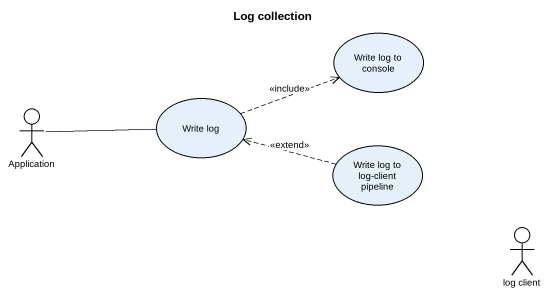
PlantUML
@startuml
title Log collection
usecase "Write log to console" as Write_log_to_console
actor Application
usecase "Write log" as Write_log
usecase "Write log to log-client pipeline" as Write_log_to_log_client
actor "log client" as log_client
Application -right- Write_log
Write_log .right.> Write_log_to_console : <<include>>
Write_log_to_log_client .left.> Write_log : <<extend>>
@enduml
